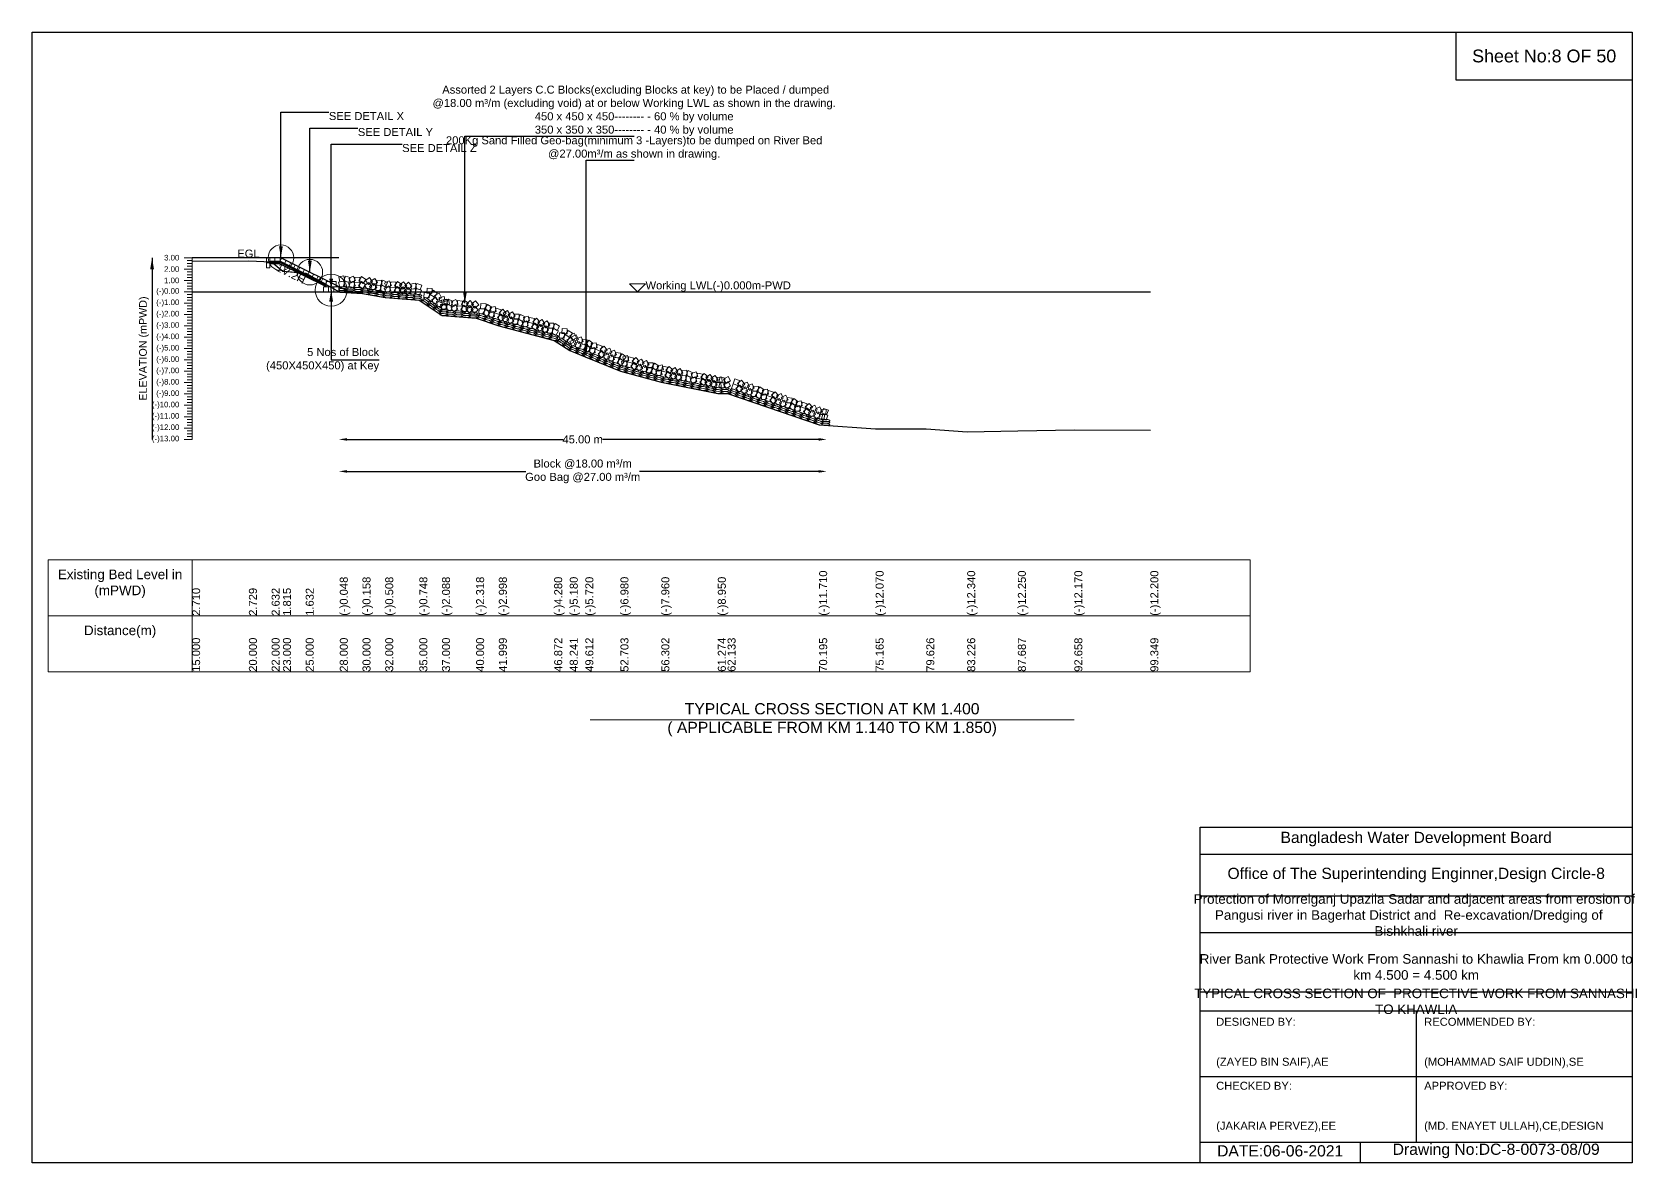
# Model space of a CAD drawing. Header units: inches. Extents: x 89000 to 845029, y -7071 to 0.
# Drawn here: x 205000 to 215029, y -7071 to 0 of the extents above; entities that cross this region are included whole.
import ezdxf

# ---------------------------------------------------------------- set-up
doc = ezdxf.new("R2010")
doc.units = ezdxf.units.IN
doc.header["$LTSCALE"] = 7
doc.header["$MEASUREMENT"] = 0
for name, color, linetype, lineweight in [('Cross section Data Border', 7, 'Continuous', 9), ('Cross Section Labels', 7, 'Continuous', 9), ('Existing_Bed_Level for Xsection', 7, 'Continuous', 25), ('Long Section Labels', 7, 'Continuous', 9)]:
    doc.layers.add(name, color=color, linetype=linetype, lineweight=lineweight)
doc.styles.get("Standard").update_dxf_attribs({"font": 'arial.ttf'})
doc.dimstyles.new('Appron Lebeling Style', dxfattribs={"dimtxt": 50, "dimasz": 50, "dimexe": 0.18, "dimexo": 0.0625, "dimgap": 0.09, "dimtad": 0, "dimtih": 1, "dimtoh": 1, "dimdec": 4, "dimzin": 0, "dimdsep": 46, "dimtxsty": 'Standard', "dimcen": 0.09, "dimse1": 1, "dimse2": 1, "dimadec": 0, "dimazin": 0, "dimtfac": 1, "dimtdec": 4, "dimtofl": 0, "dimtmove": 0, "dimatfit": 3, "dimfxl": 1, "dimtolj": 1, "dimtzin": 0, "dimarcsym": 0})
doc.dimstyles.get("Standard").update_dxf_attribs({"dimtxt": 0.18, "dimasz": 0.18, "dimexe": 0.18, "dimexo": 0.0625, "dimgap": 0.09, "dimtad": 0, "dimtih": 1, "dimtoh": 1, "dimdec": 4, "dimzin": 0, "dimdsep": 46, "dimtxsty": 'Standard', "dimcen": 0.09, "dimadec": 0, "dimazin": 0, "dimtfac": 1, "dimtdec": 4, "dimtofl": 0, "dimtmove": 0, "dimatfit": 3, "dimfxl": 1, "dimtolj": 1, "dimtzin": 0, "dimarcsym": 0})

# ---------------------------------------------------------------- blocks, each defined once
blk = doc.blocks.new('*D9')
at = {"layer": 'Cross Section Labels', "color": 0, "lineweight": -2, "transparency": 16777216}
for p, q in [((206967, -2547), (208318, -2547)), ((209916, -2547), (208565, -2547))]:
    blk.add_line(p, q, dxfattribs=at)
at = {"layer": 'Cross Section Labels', "color": 0, "transparency": 16777216}
for points in [[(206967, -2539), (206967, -2555), (206917, -2547)], [(209916, -2539), (209916, -2555), (209966, -2547)]]:
    blk.add_solid(points, dxfattribs=at)
at = {"layer": 'Defpoints', "color": 0, "transparency": 16777216}
for p in [(206917, -1624), (209966, -2459), (209966, -2547)]:
    blk.add_point(p, dxfattribs=at)
at = {"layer": 'Cross Section Labels', "color": 0, "transparency": 16777216, "insert": (208441, -2547), "char_height": 50, "attachment_point": 5}
blk.add_mtext('\\A1;45.00 m', dxfattribs=at)
blk = doc.blocks.new('*D10')
at = {"layer": 'Cross Section Labels', "color": 0, "lineweight": -2, "transparency": 16777216}
for p, q in [((206967, -2747), (208086, -2747)), ((209916, -2747), (208797, -2747))]:
    blk.add_line(p, q, dxfattribs=at)
at = {"layer": 'Cross Section Labels', "color": 0, "transparency": 16777216}
for points in [[(206967, -2739), (206967, -2755), (206917, -2747)], [(209916, -2739), (209916, -2755), (209966, -2747)]]:
    blk.add_solid(points, dxfattribs=at)
at = {"layer": 'Defpoints', "color": 0, "transparency": 16777216}
for p in [(206917, -1624), (209966, -2459), (209966, -2747)]:
    blk.add_point(p, dxfattribs=at)
at = {"layer": 'Cross Section Labels', "color": 0, "transparency": 16777216, "insert": (208441, -2747), "char_height": 50, "attachment_point": 5}
blk.add_mtext('\\A1;Block @18.00 m³/m ^JGoo Bag @27.00 m³/m ', dxfattribs=at)

msp = doc.modelspace()

# ---------------------------------------------------------------- linework, layer by layer
for points in [[(205000, 0), (215000, 0), (215000, -7071), (205000, -7071)], [(213900, 0), (215000, 0), (215000, -300), (213900, -300)]]:
    msp.add_lwpolyline(points, close=True)
for points in [[(212300, -7071), (212300, -4971), (215000, -4971)], [(212300, -5141), (215000, -5141)], [(212300, -5401), (215000, -5401)], [(212300, -5631), (215000, -5631)], [(212300, -6001), (215000, -6001)], [(212300, -6121), (215000, -6121)], [(213650, -6121), (213650, -6941)], [(212300, -6531), (215000, -6531)], [(212300, -6941), (215000, -6941)], [(213300, -6941), (213300, -7071)]]:
    msp.add_lwpolyline(points)
at = {"layer": 'Cross section Data Border'}
msp.add_lwpolyline([(205100, -3300), (212613.21761, -3300), (212613.21761, -4000), (205100, -4000)], close=True, dxfattribs=at)
for points in [[(206000, -3300), (206000, -4000)], [(205100, -3650), (212613.21761, -3650)]]:
    msp.add_lwpolyline(points, dxfattribs=at)
at = {"layer": 'Cross Section Labels'}
msp.add_lwpolyline([(208783.91229, -1623.86), (208833.91229, -1573.86), (208733.91229, -1573.86)], close=True, dxfattribs=at)
msp.add_lwpolyline([(208488, -4300), (210000, -4300), (211512, -4300)], dxfattribs=at)
for centre, radius in [((206554.81229, -1410.86), 80), ((206735.86229, -1501.385), 80), ((206868.98729, -1613.21), 100)]:
    msp.add_circle(centre, radius, dxfattribs=at)
at = {"layer": 'Existing_Bed_Level for Xsection'}
for points in [[(206916.91229, -1410.86), (206000, -1410.86)], [(206000, -1431.45), (206354.99651, -1430.101), (206496.98787, -1436.988), (206568.00165, -1494.995), (206709.99301, -1507.988), (206922.99815, -1627.268), (207064.98952, -1635.078), (207206.98089, -1659.928), (207419.98603, -1676.968), (207561.97739, -1772.108), (207774.98253, -1788.438), (207916.9739, -1836.718), (208262.94532, -1927.74), (208360.11608, -1991.64), (208457.46849, -2029.98), (208676.90956, -2119.44), (208932.47892, -2189.02), (209285.46324, -2259.31), (209346.46402, -2259.31), (209918.83551, -2455.27), (210271.75623, -2480.83), (210588.43029, -2480.83), (210844.07596, -2500), (211160.78812, -2493.61), (211513.74778, -2487.93), (211988.76437, -2490.06)], [(206980.81229, -1623.86), (206559.30969, -1413.1087), (206554.81229, -1410.86), (206549.78404, -1410.86), (206485.88404, -1410.86)], [(206485.88404, -1432.16), (206549.78404, -1432.16), (206837.03729, -1575.78662)], [(206485.88404, -1439.26), (206548.10796, -1439.26), (206837.03729, -1583.72467)], [(206485.88404, -1446.36), (206546.43188, -1446.36), (206837.03729, -1591.66271)], [(206000, -1623.86), (211988.76437, -1623.86)]]:
    msp.add_lwpolyline(points, dxfattribs=at)
at = {"layer": 'Long Section Labels'}
for points in [[(206000, -1410.86), (205950, -1410.86)], [(206000, -1481.86), (205950, -1481.86)], [(206000, -1428.61), (205970, -1428.61)], [(206000, -1446.36), (205970, -1446.36)], [(206000, -1464.11), (205970, -1464.11)], [(206000, -1499.61), (205970, -1499.61)], [(206000, -2546.86), (206000, -2475.86), (206000, -2404.86), (206000, -2333.86), (206000, -2262.86), (206000, -2191.86), (206000, -2120.86), (206000, -2049.86), (206000, -1978.86), (206000, -1907.86), (206000, -1836.86), (206000, -1765.86), (206000, -1694.86), (206000, -1623.86), (206000, -1552.86), (206000, -1481.86), (206000, -1410.86)], [(206000, -1552.86), (205950, -1552.86)], [(206000, -1517.36), (205970, -1517.36)], [(206000, -1535.11), (205970, -1535.11)], [(206000, -1570.61), (205970, -1570.61)], [(206000, -1588.36), (205970, -1588.36)], [(206000, -1623.86), (205950, -1623.86)], [(206000, -1694.86), (205950, -1694.86)], [(206000, -1606.11), (205970, -1606.11)], [(206000, -1641.61), (205970, -1641.61)], [(206000, -1659.36), (205970, -1659.36)], [(206000, -1677.11), (205970, -1677.11)], [(206000, -1765.86), (205950, -1765.86)], [(206000, -1712.61), (205970, -1712.61)], [(206000, -1730.36), (205970, -1730.36)], [(206000, -1748.11), (205970, -1748.11)], [(206000, -1783.61), (205970, -1783.61)], [(206000, -1801.36), (205970, -1801.36)], [(206000, -1836.86), (205950, -1836.86)], [(206000, -1819.11), (205970, -1819.11)], [(206000, -1854.61), (205970, -1854.61)], [(206000, -1872.36), (205970, -1872.36)], [(206000, -1890.11), (205970, -1890.11)], [(206000, -1907.86), (205950, -1907.86)], [(206000, -1978.86), (205950, -1978.86)], [(206000, -1925.61), (205970, -1925.61)], [(206000, -1943.36), (205970, -1943.36)], [(206000, -1961.11), (205970, -1961.11)], [(206000, -1996.61), (205970, -1996.61)], [(206000, -2049.86), (205950, -2049.86)], [(206000, -2014.36), (205970, -2014.36)], [(206000, -2032.11), (205970, -2032.11)], [(206000, -2067.61), (205970, -2067.61)], [(206000, -2085.36), (205970, -2085.36)], [(206000, -2103.11), (205970, -2103.11)], [(206000, -2120.86), (205950, -2120.86)], [(206000, -2191.86), (205950, -2191.86)], [(206000, -2138.61), (205970, -2138.61)], [(206000, -2156.36), (205970, -2156.36)], [(206000, -2174.11), (205970, -2174.11)], [(206000, -2262.86), (205950, -2262.86)], [(206000, -2209.61), (205970, -2209.61)], [(206000, -2227.36), (205970, -2227.36)], [(206000, -2245.11), (205970, -2245.11)], [(206000, -2280.61), (205970, -2280.61)], [(206000, -2298.36), (205970, -2298.36)], [(206000, -2333.86), (205950, -2333.86)], [(206000, -2404.86), (205950, -2404.86)], [(206000, -2316.11), (205970, -2316.11)], [(206000, -2351.61), (205970, -2351.61)], [(206000, -2369.36), (205970, -2369.36)], [(206000, -2387.11), (205970, -2387.11)], [(206000, -2475.86), (205950, -2475.86)], [(206000, -2422.61), (205970, -2422.61)], [(206000, -2440.36), (205970, -2440.36)], [(206000, -2458.11), (205970, -2458.11)], [(206000, -2493.61), (205970, -2493.61)], [(206000, -2546.86), (205950, -2546.86)], [(206000, -2511.36), (205970, -2511.36)], [(206000, -2529.11), (205970, -2529.11)]]:
    msp.add_lwpolyline(points, dxfattribs=at)
for points in [[(206485.88404, -1410.86), (206464.58404, -1410.86), (206464.58404, -1442.81), (206485.88404, -1442.81)], [(206485.88404, -1442.81), (206464.58404, -1442.81), (206464.58404, -1474.76), (206485.88404, -1474.76)], [(206517.83404, -1410.86), (206485.88404, -1410.86), (206485.88404, -1432.16), (206517.83404, -1432.16)], [(206549.78404, -1410.86), (206517.83404, -1410.86), (206517.83404, -1432.16), (206549.78404, -1432.16)], [(206587.88664, -1427.39718), (206559.30969, -1413.1087), (206549.78404, -1432.16), (206578.36099, -1446.44847)], [(206616.46359, -1441.68565), (206587.88664, -1427.39718), (206578.36099, -1446.44847), (206606.93794, -1460.73695)], [(206645.04054, -1455.97412), (206616.46359, -1441.68565), (206606.93794, -1460.73695), (206635.51489, -1475.02542)], [(206673.61749, -1470.2626), (206645.04054, -1455.97412), (206635.51489, -1475.02542), (206664.09184, -1489.3139)], [(206702.19444, -1484.55107), (206673.61749, -1470.2626), (206664.09184, -1489.3139), (206692.66879, -1503.60237)], [(206730.77139, -1498.83955), (206702.19444, -1484.55107), (206692.66879, -1503.60237), (206721.24574, -1517.89085)], [(206759.34834, -1513.12802), (206730.77139, -1498.83955), (206721.24574, -1517.89085), (206749.82269, -1532.17932)], [(206787.92528, -1527.4165), (206759.34834, -1513.12802), (206749.82269, -1532.17932), (206778.39963, -1546.4678)], [(206816.50223, -1541.70497), (206787.92528, -1527.4165), (206778.39963, -1546.4678), (206806.97658, -1560.75627)], [(206845.07918, -1555.99344), (206816.50223, -1541.70497), (206806.97658, -1560.75627), (206835.55353, -1575.04474)], [(206853.01229, -1591.91), (206821.06229, -1591.91), (206821.06229, -1623.86), (206853.01229, -1623.86)], [(206868.98729, -1559.96), (206837.03729, -1559.96), (206837.03729, -1591.91), (206868.98729, -1591.91)], [(206884.96229, -1591.91), (206853.01229, -1591.91), (206853.01229, -1623.86), (206884.96229, -1623.86)], [(206900.93729, -1559.96), (206868.98729, -1559.96), (206868.98729, -1591.91), (206900.93729, -1591.91)], [(206916.91229, -1591.91), (206884.96229, -1591.91), (206884.96229, -1623.86), (206916.91229, -1623.86)], [(206947.2002, -1556.73817), (206915.93261, -1563.30632), (206922.50076, -1594.5739), (206953.76834, -1588.00576)], [(206948.9549, -1524.83639), (206917.68732, -1531.40454), (206924.25546, -1562.67212), (206955.52305, -1556.10398)], [(206986.91046, -1567.21034), (206956.55185, -1557.25254), (206946.59406, -1587.61115), (206976.95266, -1597.56894)], [(206988.66516, -1535.30856), (206958.30656, -1525.35076), (206948.34876, -1555.70937), (206978.70737, -1565.66716)], [(207005.70381, -1557.70148), (206977.19007, -1572.11568), (206991.60427, -1600.62942), (207020.11801, -1586.21522)], [(207007.45851, -1525.7997), (206978.94477, -1540.2139), (206993.35897, -1568.72764), (207021.87271, -1554.31344)], [(207047.38406, -1565.84661), (207015.48228, -1564.09191), (207013.72757, -1595.99369), (207045.62935, -1597.74839)], [(207049.13876, -1533.94483), (207017.23698, -1532.19013), (207015.48228, -1564.09191), (207047.38406, -1565.84661)], [(207084.56527, -1578.02167), (207057.80441, -1560.56718), (207040.34992, -1587.32804), (207067.11078, -1604.78253)], [(207086.31997, -1546.11989), (207059.55911, -1528.66541), (207042.10463, -1555.42626), (207068.86548, -1572.88075)], [(207104.03574, -1565.99792), (207077.87994, -1584.34668), (207096.2287, -1610.50247), (207122.3845, -1592.15371)], [(207109.54361, -1534.52625), (207083.38782, -1552.87501), (207101.73658, -1579.0308), (207127.89237, -1560.68204)], [(207153.85926, -1597.64387), (207135.48968, -1571.50269), (207109.34851, -1589.87227), (207127.71809, -1616.01345)], [(207159.36714, -1566.1722), (207140.99756, -1540.03103), (207114.85638, -1558.40061), (207133.22597, -1584.54178)], [(207177.57186, -1581.93799), (207145.74759, -1584.76964), (207148.57924, -1616.59391), (207180.40351, -1613.76226)], [(207183.07974, -1550.46632), (207151.25547, -1553.29797), (207154.08712, -1585.12224), (207185.91139, -1582.29059)], [(207215.76848, -1597.02404), (207186.79743, -1583.55256), (207173.32595, -1612.52361), (207202.297, -1625.99509)], [(207221.27636, -1565.55237), (207192.30531, -1552.08089), (207178.83383, -1581.05194), (207207.80488, -1594.52342)], [(207228.88581, -1587.44018), (207200.0223, -1601.14057), (207213.72269, -1630.00407), (207242.5862, -1616.30368)], [(207231.43361, -1555.59192), (207202.5701, -1569.29231), (207216.27049, -1598.15582), (207245.134, -1584.45543)], [(207270.35053, -1596.6197), (207238.50228, -1594.0719), (207235.95448, -1625.92015), (207267.80273, -1628.46795)], [(207272.89833, -1564.77144), (207241.05008, -1562.22364), (207238.50228, -1594.0719), (207270.35053, -1596.6197)], [(207307.21735, -1609.71596), (207280.899, -1591.60113), (207262.78417, -1617.91948), (207289.10252, -1636.03431)], [(207309.76514, -1577.86771), (207283.4468, -1559.75288), (207265.33197, -1586.07123), (207291.65031, -1604.18606)], [(207318.65954, -1593.84612), (207294.32961, -1614.55499), (207315.03848, -1638.88492), (207339.36841, -1618.17605)], [(207321.20734, -1561.99787), (207296.87741, -1582.70673), (207317.58628, -1607.03666), (207341.9162, -1586.3278)], [(207371.21809, -1620.70592), (207350.48986, -1596.39249), (207326.17643, -1617.12072), (207346.90466, -1641.43415)], [(207373.76589, -1588.85766), (207353.03766, -1564.54423), (207328.72423, -1585.27247), (207349.45246, -1609.5859)], [(207393.36204, -1602.85634), (207361.94073, -1608.64459), (207367.72899, -1640.0659), (207399.1503, -1634.27765)], [(207395.90984, -1571.00808), (207364.48853, -1576.79634), (207370.27679, -1608.21765), (207401.6981, -1602.42939)], [(207432.79949, -1614.31315), (207402.69801, -1603.6032), (207391.98805, -1633.70468), (207422.08953, -1644.41464)], [(207435.34729, -1582.4649), (207405.2458, -1571.75494), (207394.53585, -1601.85643), (207424.63733, -1612.56638)], [(207500.57953, -1603.42972), (207468.70193, -1601.28), (207466.55221, -1633.15759), (207498.42981, -1635.30732)], [(207482.79491, -1629.97232), (207450.91731, -1627.8226), (207448.76759, -1659.70019), (207480.64518, -1661.84992)], [(207514.48746, -1658.24189), (207487.94486, -1640.45727), (207470.16023, -1666.99987), (207496.70283, -1684.78449)], [(207532.27208, -1631.69929), (207505.72948, -1613.91467), (207487.94486, -1640.45727), (207514.48746, -1658.24189)], [(207540.25455, -1687.68219), (207526.14313, -1659.0174), (207497.47834, -1673.12882), (207511.58976, -1701.79361)], [(207558.03918, -1661.13959), (207543.92776, -1632.4748), (207515.26296, -1646.58622), (207529.37439, -1675.25101)], [(207557.99215, -1679.42668), (207526.6456, -1685.60703), (207532.82595, -1716.95357), (207564.17249, -1710.77323)], [(207575.77677, -1652.88408), (207544.43023, -1659.06443), (207550.61057, -1690.41097), (207581.95712, -1684.23063)], [(207590.72511, -1728.54291), (207584.5198, -1697.20129), (207553.17819, -1703.4066), (207559.38349, -1734.74821)], [(207587.68515, -1702.11576), (207556.28319, -1708.00808), (207562.1755, -1739.41004), (207593.57746, -1733.51772)], [(207590.12742, -1670.25924), (207558.72546, -1676.15156), (207564.61778, -1707.55352), (207596.01974, -1701.6612)], [(207608.50973, -1702.00031), (207602.30443, -1670.65869), (207570.96281, -1676.864), (207577.16812, -1708.20561)], [(207627.16033, -1713.44186), (207597.02353, -1702.83169), (207586.41336, -1732.96849), (207616.55016, -1743.57866)], [(207629.60261, -1681.58534), (207599.46581, -1670.97517), (207588.85563, -1701.11197), (207618.99243, -1711.72214)], [(207646.15437, -1704.3405), (207617.33642, -1718.13644), (207631.13235, -1746.95439), (207659.95031, -1733.15846)], [(207648.59665, -1672.48398), (207619.77869, -1686.27992), (207633.57463, -1715.09788), (207662.39258, -1701.30194)], [(207690.09155, -1681.52608), (207658.23503, -1679.08381), (207655.79276, -1710.94033), (207687.64928, -1713.3826)], [(207727.00155, -1694.50014), (207700.62334, -1676.4726), (207682.5958, -1702.85082), (207708.97401, -1720.87836)], [(207738.39111, -1678.59248), (207714.12992, -1699.38183), (207734.91928, -1723.64302), (207759.18046, -1702.85367)], [(207791.03836, -1705.27801), (207770.22969, -1681.03338), (207745.98507, -1701.84205), (207766.79373, -1726.08667)], [(207837.05552, -1700.01072), (207805.17457, -1697.91129), (207803.07514, -1729.79224), (207834.95609, -1731.89167)], [(207872.47561, -1720.79504), (207845.92273, -1703.02575), (207828.15345, -1729.57863), (207854.70632, -1747.34791)], [(207687.64928, -1713.3826), (207655.79276, -1710.94033), (207653.35048, -1742.79685), (207685.207, -1745.23912)], [(207724.55928, -1726.35666), (207698.18106, -1708.32912), (207680.15352, -1734.70734), (207706.53174, -1752.73488)], [(207735.94884, -1710.449), (207711.68765, -1731.23835), (207732.477, -1755.49954), (207756.73819, -1734.71019)], [(207788.59608, -1737.13452), (207767.78742, -1712.8899), (207743.54279, -1733.69857), (207764.35146, -1757.94319)], [(207826.77016, -1730.25992), (207794.88921, -1728.16049), (207792.78979, -1760.04144), (207824.67074, -1762.14087)], [(207862.19025, -1751.04424), (207835.63738, -1733.27495), (207817.8681, -1759.82783), (207844.42097, -1777.59711)], [(207882.85063, -1746.95067), (207851.50766, -1753.14913), (207857.70612, -1784.4921), (207889.04909, -1778.29364)], [(207893.13598, -1716.70147), (207861.79301, -1722.89993), (207867.99147, -1754.2429), (207899.33444, -1748.04444)], [(207920.79485, -1766.02481), (207890.54565, -1755.73946), (207880.2603, -1785.98866), (207910.50949, -1796.27401)], [(207931.0802, -1735.77562), (207900.831, -1725.49026), (207890.54565, -1755.73946), (207920.79485, -1766.02481)], [(207953.3206, -1787.76763), (207932.25231, -1763.74827), (207908.23295, -1784.81655), (207929.30123, -1808.83591)], [(207963.60595, -1757.51843), (207942.53766, -1733.49907), (207918.5183, -1754.56735), (207939.58658, -1778.58672)], [(207963.84602, -1771.72795), (207936.24288, -1787.81737), (207952.33229, -1815.42051), (207979.93543, -1799.33109)], [(207971.97515, -1740.82941), (207944.37201, -1756.91883), (207960.46142, -1784.52197), (207988.06456, -1768.43255)], [(208010.83855, -1807.44282), (207994.72716, -1779.85251), (207967.13684, -1795.9639), (207983.24823, -1823.55421)], [(208018.96768, -1776.54428), (208002.85629, -1748.95397), (207975.26597, -1765.06536), (207991.37736, -1792.65568)], [(208035.78535, -1793.78197), (208003.83571, -1793.93337), (208003.98711, -1825.88301), (208035.93676, -1825.73161)], [(208043.91448, -1762.88343), (208011.96484, -1763.03483), (208012.11625, -1794.98447), (208044.06589, -1794.83307)], [(208072.58146, -1812.01977), (208044.84292, -1796.16493), (208028.98809, -1823.90348), (208056.72663, -1839.75831)], [(208080.71059, -1781.12123), (208052.97205, -1765.26639), (208037.11722, -1793.00494), (208064.85576, -1808.85977)], [(208101.03131, -1775.58257), (208070.2028, -1783.97334), (208078.59357, -1814.80186), (208109.42209, -1806.41108)], [(208140.22482, -1791.93664), (208109.32628, -1783.80751), (208101.19715, -1814.70605), (208132.09569, -1822.83518)], [(208174.20129, -1811.33442), (208151.49347, -1788.85871), (208129.01776, -1811.56653), (208151.72558, -1834.04224)], [(208188.26492, -1797.73333), (208160.66179, -1813.82274), (208176.7512, -1841.42588), (208204.35434, -1825.33647)], [(208092.90218, -1806.48111), (208062.07367, -1814.87188), (208070.46444, -1845.7004), (208101.29296, -1837.30962)], [(208132.09569, -1822.83518), (208101.19715, -1814.70605), (208093.06802, -1845.60459), (208123.96656, -1853.73372)], [(208166.07216, -1842.23296), (208143.36434, -1819.75725), (208120.88863, -1842.46507), (208143.59644, -1864.94078)], [(208180.13579, -1828.63187), (208152.53265, -1844.72128), (208168.62207, -1872.32442), (208196.22521, -1856.23501)], [(208227.12832, -1864.34674), (208211.01693, -1836.75642), (208183.42662, -1852.86781), (208199.53801, -1880.45813)], [(208235.25745, -1833.4482), (208219.14606, -1805.85788), (208191.55575, -1821.96927), (208207.66714, -1849.55959)], [(208252.07513, -1850.68588), (208220.12549, -1850.83729), (208220.27689, -1882.78693), (208252.22653, -1882.63552)], [(208260.20426, -1819.78734), (208228.25462, -1819.93875), (208228.40602, -1851.88839), (208260.35566, -1851.73699)], [(208288.87124, -1868.92368), (208261.13269, -1853.06885), (208245.27786, -1880.80739), (208273.0164, -1896.66222)], [(208297.00037, -1838.02514), (208269.26182, -1822.17031), (208253.40699, -1849.90885), (208281.14553, -1865.76368)], [(208327.29428, -1881.48499), (208295.39932, -1879.6105), (208293.52483, -1911.50547), (208325.41979, -1913.37995)], [(208344.84913, -1854.78986), (208312.95417, -1852.91538), (208311.07968, -1884.81034), (208342.97465, -1886.68483)], [(208359.22967, -1909.47995), (208332.53454, -1891.92509), (208314.97969, -1918.62022), (208341.67481, -1936.17507)], [(208376.78452, -1882.78482), (208350.0894, -1865.22997), (208332.53454, -1891.92509), (208359.22967, -1909.47995)], [(208402.80478, -1912.00161), (208388.44645, -1883.45969), (208359.90454, -1897.81801), (208374.26286, -1926.35993)], [(208401.13258, -1893.08789), (208371.82836, -1905.81838), (208384.55884, -1935.1226), (208413.86306, -1922.39211)], [(208443.59734, -1934.08294), (208430.84353, -1904.78887), (208401.54945, -1917.54268), (208414.30327, -1946.83675)], [(208385.24992, -1938.69673), (208370.8916, -1910.15481), (208342.34968, -1924.51314), (208356.708, -1953.05505)], [(208389.42501, -1922.81558), (208360.12079, -1935.54607), (208372.85128, -1964.85029), (208402.1555, -1952.1198)], [(208431.88978, -1963.81063), (208419.13596, -1934.51655), (208389.84189, -1947.27037), (208402.59571, -1976.56444)], [(208458.27041, -1953.17935), (208426.52481, -1949.57117), (208422.91663, -1981.31678), (208454.66224, -1984.92495)], [(208469.97798, -1923.45166), (208438.23237, -1919.84348), (208434.62419, -1951.58909), (208466.3698, -1955.19727)], [(208492.66555, -1975.61917), (208466.98476, -1956.61129), (208447.97688, -1982.29208), (208473.65766, -2001.29996)], [(208504.37311, -1945.89148), (208478.69232, -1926.8836), (208459.68444, -1952.56439), (208485.36523, -1971.57227)], [(208514.17831, -1973.18193), (208482.52288, -1977.5105), (208486.85145, -2009.16592), (208518.50687, -2004.83736)], [(208526.23966, -1943.59602), (208494.58423, -1947.92458), (208498.9128, -1979.58001), (208530.56823, -1975.25144)], [(208550.92442, -1994.473), (208521.33851, -1982.41165), (208509.27716, -2011.99756), (208538.86307, -2024.05891)], [(208562.98578, -1964.88708), (208533.39986, -1952.82573), (208521.33851, -1982.41165), (208550.92442, -1994.473)], [(208582.10333, -2018.10667), (208562.49674, -1992.88001), (208537.27008, -2012.48659), (208556.87667, -2037.71325)], [(208594.16468, -1988.52075), (208574.55809, -1963.29409), (208549.33143, -1982.90068), (208568.93802, -2008.12734)], [(208609.87096, -1976.85507), (208580.41697, -1989.23508), (208592.79698, -2018.68907), (208622.25097, -2006.30906)], [(208651.84368, -2018.35375), (208639.44022, -1988.90962), (208609.99609, -2001.31309), (208622.39955, -2030.75721)], [(208678.34926, -2008.03792), (208646.64895, -2004.05131), (208642.66234, -2035.75162), (208674.36265, -2039.73823)], [(208597.80961, -2006.44098), (208568.35562, -2018.82099), (208580.73563, -2048.27498), (208610.18962, -2035.89497)], [(208639.78233, -2047.93967), (208627.37887, -2018.49554), (208597.93474, -2030.899), (208610.3382, -2060.34313)], [(208666.28791, -2037.62384), (208634.5876, -2033.63722), (208630.60099, -2065.33753), (208662.30129, -2069.32414)], [(208700.41291, -2060.47237), (208674.96069, -2041.15949), (208655.64782, -2066.61171), (208681.10003, -2085.92458)], [(208712.47426, -2030.88645), (208687.02204, -2011.57358), (208667.70917, -2037.02579), (208693.16138, -2056.33867)], [(208713.47289, -2052.69714), (208682.57375, -2060.824), (208690.70061, -2091.72313), (208721.59975, -2083.59627)], [(208721.86593, -2021.86924), (208690.9668, -2029.9961), (208699.09365, -2060.89524), (208729.99279, -2052.76838)], [(208752.52512, -2069.38575), (208721.69722, -2060.99271), (208713.30418, -2091.82061), (208744.13207, -2100.21365)], [(208760.91816, -2038.55786), (208730.09027, -2030.16481), (208721.69722, -2060.99271), (208752.52512, -2069.38575)], [(208786.33448, -2089.07336), (208763.81968, -2066.4043), (208741.15062, -2088.91909), (208763.66541, -2111.58815)], [(208794.72752, -2058.24546), (208772.21272, -2035.5764), (208749.54366, -2058.0912), (208772.05846, -2080.76026)], [(208800.5139, -2075.59302), (208772.77419, -2091.44581), (208788.62699, -2119.18552), (208816.36669, -2103.33273)], [(208808.90695, -2044.76512), (208781.16724, -2060.61791), (208797.02003, -2088.35762), (208824.75974, -2072.50483)], [(208847.19932, -2111.70841), (208831.32444, -2083.98134), (208803.59736, -2099.85622), (208819.47224, -2127.58329)], [(208855.59236, -2080.88052), (208839.71749, -2053.15344), (208811.99041, -2069.02832), (208827.86529, -2096.75539)], [(208872.26202, -2098.26138), (208840.31226, -2098.13957), (208840.19045, -2130.08934), (208872.14022, -2130.21114)], [(208880.65507, -2067.43348), (208848.7053, -2067.31168), (208848.5835, -2099.26144), (208880.53327, -2099.38325)], [(208908.90084, -2116.81315), (208881.29888, -2100.72171), (208865.20744, -2128.32366), (208892.80939, -2144.4151)], [(208917.29388, -2085.98525), (208889.69193, -2069.89381), (208873.60048, -2097.49576), (208901.20244, -2113.58721)], [(208937.66122, -2080.62055), (208906.76208, -2088.74741), (208914.88894, -2119.64655), (208945.78808, -2111.51969)], [(208970.26127, -2094.46809), (208938.92649, -2088.22837), (208932.68677, -2119.56315), (208964.02155, -2125.80287)], [(209005.35191, -2111.76898), (208981.32244, -2090.71222), (208960.26568, -2114.74169), (208984.29515, -2135.79845)], [(209018.56454, -2097.33977), (208991.9883, -2115.07408), (209009.72261, -2141.65033), (209036.29886, -2123.91602)], [(209067.63715, -2130.13809), (209049.88168, -2103.57597), (209023.31957, -2121.33144), (209041.07504, -2147.89356)], [(208929.26817, -2111.44845), (208898.36904, -2119.57531), (208906.4959, -2150.47445), (208937.39503, -2142.34759)], [(208964.02155, -2125.80287), (208932.68677, -2119.56315), (208926.44705, -2150.89793), (208957.78183, -2157.13765)], [(208999.1122, -2143.10376), (208975.08273, -2122.047), (208954.02597, -2146.07647), (208978.05544, -2167.13323)], [(209012.32483, -2128.67455), (208985.74859, -2146.40886), (209003.4829, -2172.98511), (209030.05914, -2155.2508)], [(209061.39743, -2161.47287), (209043.64197, -2134.91075), (209017.07985, -2152.66622), (209034.83532, -2179.22834)], [(209085.46956, -2146.32379), (209053.58795, -2148.41312), (209055.67728, -2180.29473), (209087.55889, -2178.2054)], [(209091.70928, -2114.98901), (209059.82767, -2117.07834), (209061.917, -2148.95995), (209093.79861, -2146.87062)], [(209123.30429, -2162.29578), (209094.65501, -2148.15289), (209080.51212, -2176.80217), (209109.1614, -2190.94506)], [(209129.544, -2130.961), (209100.89472, -2116.81811), (209086.75183, -2145.46739), (209115.40111, -2159.61028)], [(209143.25158, -2155.53458), (209112.98887, -2165.78009), (209123.23439, -2196.04281), (209153.4971, -2185.79729)], [(209149.4913, -2124.19979), (209119.22858, -2134.44531), (209129.4741, -2164.70803), (209159.73682, -2154.46251)], [(209183.36501, -2169.48087), (209152.03023, -2163.24116), (209145.79052, -2194.57594), (209177.1253, -2200.81565)], [(209189.60473, -2138.14609), (209158.26995, -2131.90638), (209152.03023, -2163.24116), (209183.36501, -2169.48087)], [(209218.45566, -2186.78177), (209194.42619, -2165.72501), (209173.36943, -2189.75448), (209197.3989, -2210.81124)], [(209224.69537, -2155.44699), (209200.6659, -2134.39023), (209179.60915, -2158.4197), (209203.63862, -2179.47646)], [(209231.66829, -2172.35256), (209205.09205, -2190.08687), (209222.82636, -2216.66311), (209249.4026, -2198.9288)], [(209237.90801, -2141.01778), (209211.33176, -2158.75209), (209229.06607, -2185.32833), (209255.64232, -2167.59402)], [(209280.7409, -2205.15088), (209262.98543, -2178.58876), (209236.42331, -2196.34423), (209254.17878, -2222.90634)], [(209286.98061, -2173.8161), (209269.22514, -2147.25398), (209242.66303, -2165.00945), (209260.4185, -2191.57156)], [(209304.81302, -2190.0018), (209272.93141, -2192.09113), (209275.02074, -2223.97274), (209306.90236, -2221.88341)], [(209311.05274, -2158.66702), (209279.17113, -2160.75635), (209281.26046, -2192.63796), (209313.14207, -2190.54863)], [(209331.13026, -2163.88289), (209300.27059, -2155.60743), (209291.99513, -2186.46711), (209322.8548, -2194.74257)], [(209331.13026, -2195.83289), (209300.27059, -2187.55743), (209291.99513, -2218.41711), (209322.8548, -2226.69257)], [(209349.37301, -2153.35625), (209321.69394, -2169.31468), (209337.65237, -2196.99375), (209365.33144, -2181.03532)], [(209349.37301, -2185.30625), (209321.69394, -2201.26468), (209337.65237, -2228.94375), (209365.33144, -2212.98532)], [(209411.09065, -2209.39191), (209380.86312, -2199.04306), (209370.51427, -2229.2706), (209400.7418, -2239.61945)], [(209421.4395, -2179.16438), (209391.21197, -2168.81553), (209380.86312, -2199.04306), (209411.09065, -2209.39191)], [(209453.91952, -2200.97545), (209432.90172, -2176.9119), (209408.83817, -2197.9297), (209429.85597, -2221.99325)], [(209468.93263, -2188.43025), (209440.2352, -2202.47517), (209454.28013, -2231.1726), (209482.97756, -2217.12768)], [(209513.21092, -2227.45951), (209499.14314, -2198.77327), (209470.45691, -2212.84104), (209484.52468, -2241.52728)], [(209443.57067, -2231.20298), (209422.55287, -2207.13943), (209398.48932, -2228.15723), (209419.50712, -2252.22078)], [(209458.58378, -2218.65778), (209429.88635, -2232.70271), (209443.93127, -2261.40014), (209472.62871, -2247.35521)], [(209502.86207, -2257.68704), (209488.79429, -2229.0008), (209460.10805, -2243.06858), (209474.17583, -2271.75481)], [(209528.73401, -2245.87161), (209496.85754, -2243.70524), (209494.69118, -2275.58171), (209526.56765, -2277.74808)], [(209539.08286, -2215.64408), (209507.20639, -2213.47771), (209505.04003, -2245.35418), (209536.9165, -2247.52055)], [(209564.11038, -2266.73026), (209537.59488, -2248.90526), (209519.76988, -2275.42076), (209546.28538, -2293.24576)], [(209574.45923, -2236.50273), (209547.94373, -2218.67773), (209530.11873, -2245.19323), (209556.63423, -2263.01823)], [(209584.77931, -2262.68009), (209553.42339, -2268.81272), (209559.55602, -2300.16863), (209590.91193, -2294.03601)], [(209595.12816, -2232.45256), (209563.77224, -2238.58518), (209569.90487, -2269.9411), (209601.26078, -2263.80848)], [(209622.68339, -2281.83387), (209592.45585, -2271.48502), (209582.107, -2301.71256), (209612.33454, -2312.06141)], [(209633.03224, -2251.60634), (209602.8047, -2241.25749), (209592.45585, -2271.48502), (209622.68339, -2281.83387)], [(209655.1634, -2303.64494), (209634.14561, -2279.58139), (209610.08205, -2300.59919), (209631.09985, -2324.66274)], [(209665.51226, -2273.41741), (209644.49446, -2249.35386), (209620.4309, -2270.37165), (209641.4487, -2294.43521)], [(209670.17651, -2291.09974), (209641.47908, -2305.14466), (209655.52401, -2333.8421), (209684.22144, -2319.79717)], [(209680.52537, -2260.87221), (209651.82793, -2274.91713), (209665.87286, -2303.61456), (209694.57029, -2289.56964)], [(209714.4548, -2330.129), (209700.38703, -2301.44276), (209671.70079, -2315.51054), (209685.76856, -2344.19677)], [(209724.80365, -2299.90147), (209710.73588, -2271.21523), (209682.04964, -2285.283), (209696.11741, -2313.96924)], [(209750.6756, -2288.08603), (209718.79913, -2285.91967), (209716.63276, -2317.79614), (209748.50923, -2319.9625)], [(209786.05196, -2308.94469), (209759.53646, -2291.11969), (209741.71146, -2317.63519), (209768.22696, -2335.46019)], [(209806.72089, -2304.89452), (209775.36498, -2311.02714), (209781.4976, -2342.38306), (209812.85352, -2336.25043)], [(209740.32675, -2318.31357), (209708.45028, -2316.1472), (209706.28391, -2348.02367), (209738.16038, -2350.19004)], [(209775.70311, -2339.17222), (209749.18761, -2321.34722), (209731.36261, -2347.86272), (209757.87811, -2365.68772)], [(209796.37204, -2335.12205), (209765.01612, -2341.25468), (209771.14875, -2372.61059), (209802.50466, -2366.47797)], [(209834.27612, -2354.27583), (209804.04859, -2343.92698), (209793.69974, -2374.15451), (209823.92727, -2384.50337)], [(209844.62497, -2324.0483), (209814.39744, -2313.69945), (209804.04859, -2343.92698), (209834.27612, -2354.27583)], [(209866.75614, -2376.0869), (209845.73834, -2352.02335), (209821.67479, -2373.04115), (209842.69258, -2397.1047)], [(209877.10499, -2345.85937), (209856.08719, -2321.79582), (209832.02364, -2342.81361), (209853.04144, -2366.87717)], [(209881.76925, -2363.5417), (209853.07182, -2377.58662), (209867.11674, -2406.28405), (209895.81417, -2392.23913)], [(209892.1181, -2333.31416), (209863.42067, -2347.35909), (209877.46559, -2376.05652), (209906.16302, -2362.0116)], [(209926.04753, -2402.57096), (209911.97976, -2373.88472), (209883.29352, -2387.9525), (209897.3613, -2416.63873)], [(209936.39639, -2372.34343), (209922.32861, -2343.65719), (209893.64237, -2357.72496), (209907.71015, -2386.4112)], [(209951.91948, -2390.75553), (209920.04301, -2388.58916), (209917.87664, -2420.46563), (209949.75311, -2422.632)], [(209962.26833, -2360.52799), (209930.39186, -2358.36163), (209928.22549, -2390.2381), (209960.10196, -2392.40446)], [(209973.91761, -2395.61591), (209943.73634, -2385.13292), (209933.25335, -2415.3142), (209963.43462, -2425.79719)], [(209976.22552, -2363.74938), (209946.04424, -2353.26639), (209935.56125, -2383.44766), (209965.74253, -2393.93065)]]:
    msp.add_lwpolyline(points, close=True, dxfattribs=at)
for centre, major_axis in [((206940.62104, -1610.10495), (23.59314, -1.2977)), ((206941.28393, -1598.05317), (23.59314, -1.2977)), ((206988.47021, -1600.64857), (23.59314, -1.2977)), ((207035.65648, -1603.24397), (23.59314, -1.2977)), ((207086.16906, -1608.15102), (23.27505, -4.07338)), ((206939.95815, -1622.15673), (23.59314, -1.2977)), ((206987.14443, -1624.75214), (23.59314, -1.2977)), ((206987.80732, -1612.70035), (23.59314, -1.2977)), ((207034.3307, -1627.34754), (23.59314, -1.2977)), ((207034.99359, -1615.29576), (23.59314, -1.2977)), ((207082.00755, -1631.92961), (23.27505, -4.07338)), ((207084.08831, -1620.04032), (23.27505, -4.07338)), ((207128.55764, -1640.07637), (23.27505, -4.07338)), ((207130.6384, -1628.18708), (23.27505, -4.07338)), ((207132.71915, -1616.29778), (23.27505, -4.07338)), ((207175.10774, -1648.22313), (23.27505, -4.07338)), ((207177.18849, -1636.33384), (23.27505, -4.07338)), ((207179.26924, -1624.44454), (23.27505, -4.07338)), ((207221.26187, -1655.01617), (23.55355, -1.88424)), ((207222.22438, -1642.98461), (23.55355, -1.88424)), ((207223.18688, -1630.95305), (23.55355, -1.88424)), ((207268.36898, -1658.78465), (23.55355, -1.88424)), ((207269.33148, -1646.75309), (23.55355, -1.88424)), ((207270.29398, -1634.72152), (23.55355, -1.88424)), ((207315.47608, -1662.55313), (23.55355, -1.88424)), ((207316.43859, -1650.52156), (23.55355, -1.88424)), ((207317.40109, -1638.49), (23.55355, -1.88424)), ((207362.58319, -1666.3216), (23.55355, -1.88424)), ((207363.54569, -1654.29004), (23.55355, -1.88424)), ((207364.50819, -1642.25848), (23.55355, -1.88424)), ((207409.69029, -1670.09008), (23.55355, -1.88424)), ((207410.6528, -1658.05852), (23.55355, -1.88424)), ((207411.6153, -1646.02696), (23.55355, -1.88424)), ((207453.62317, -1692.24178), (19.62973, -13.15272)), ((207460.34181, -1682.21457), (19.62973, -13.15272)), ((207467.06044, -1672.18737), (19.62973, -13.15272)), ((207492.88263, -1718.54721), (19.62973, -13.15272)), ((207499.60126, -1708.52001), (19.62973, -13.15272)), ((207506.3199, -1698.4928), (19.62973, -13.15272)), ((207532.14208, -1744.85265), (19.62973, -13.15272)), ((207538.86072, -1734.82544), (19.62973, -13.15272)), ((207545.57936, -1724.79824), (19.62973, -13.15272)), ((207569.71774, -1766.6487), (23.55967, -1.8062)), ((207570.64038, -1754.61402), (23.55967, -1.8062)), ((207571.56301, -1742.57933), (23.55967, -1.8062)), ((207616.83707, -1770.2611), (23.55967, -1.8062)), ((207617.75971, -1758.22641), (23.55967, -1.8062)), ((207618.68234, -1746.19173), (23.55967, -1.8062)), ((207663.9564, -1773.87349), (23.55967, -1.8062)), ((207664.87904, -1761.83881), (23.55967, -1.8062)), ((207665.80168, -1749.80412), (23.55967, -1.8062)), ((207711.07573, -1777.48589), (23.55967, -1.8062)), ((207711.99837, -1765.4512), (23.55967, -1.8062)), ((207712.92101, -1753.41652), (23.55967, -1.8062)), ((207758.19506, -1781.09828), (23.55967, -1.8062)), ((207759.1177, -1769.0636), (23.55967, -1.8062)), ((207760.04034, -1757.02891), (23.55967, -1.8062)), ((207805.28875, -1792.36841), (22.37096, -7.60659)), ((207809.17432, -1780.94094), (22.37096, -7.60659)), ((207813.0599, -1769.51346), (22.37096, -7.60659)), ((207850.03067, -1807.58159), (22.37096, -7.60659)), ((207853.91625, -1796.15412), (22.37096, -7.60659)), ((207857.80183, -1784.72664), (22.37096, -7.60659)), ((207898.65818, -1811.3673), (22.37096, -7.60659)), ((207902.54375, -1799.93982), (22.37096, -7.60659)), ((207945.69141, -1813.07148), (22.85119, -6.01194)), ((207894.7726, -1822.79477), (22.37096, -7.60659)), ((207939.5494, -1836.41704), (22.85119, -6.01194)), ((207942.6204, -1824.74426), (22.85119, -6.01194)), ((207985.25177, -1848.44093), (22.85119, -6.01194)), ((207988.32278, -1836.76815), (22.85119, -6.01194)), ((207991.39378, -1825.09537), (22.85119, -6.01194)), ((208030.95414, -1860.46482), (22.85119, -6.01194)), ((208034.02515, -1848.79204), (22.85119, -6.01194)), ((208037.09615, -1837.11926), (22.85119, -6.01194)), ((208076.65652, -1872.48871), (22.85119, -6.01194)), ((208079.72752, -1860.81593), (22.85119, -6.01194)), ((208082.79853, -1849.14314), (22.85119, -6.01194)), ((208122.35889, -1884.51259), (22.85119, -6.01194)), ((208125.4299, -1872.83981), (22.85119, -6.01194)), ((208128.5009, -1861.16703), (22.85119, -6.01194)), ((208168.06126, -1896.53648), (22.85119, -6.01194)), ((208171.13227, -1884.8637), (22.85119, -6.01194)), ((208174.20327, -1873.19092), (22.85119, -6.01194)), ((208213.76364, -1908.56037), (22.85119, -6.01194)), ((208216.83464, -1896.88759), (22.85119, -6.01194)), ((208219.90565, -1885.21481), (22.85119, -6.01194)), ((208262.53701, -1908.91148), (22.85119, -6.01194)), ((208265.60802, -1897.23869), (22.85119, -6.01194)), ((208259.46601, -1920.58426), (22.85119, -6.01194)), ((208301.41369, -1945.81402), (19.74253, -12.98279)), ((208308.04552, -1935.7292), (19.74253, -12.98279)), ((208314.67736, -1925.64438), (19.74253, -12.98279)), ((208340.89874, -1971.7796), (19.74253, -12.98279)), ((208347.53058, -1961.69478), (19.74253, -12.98279)), ((208354.16241, -1951.60995), (19.74253, -12.98279)), ((208381.20503, -1993.45925), (21.98528, -8.65839)), ((208385.62789, -1982.22879), (21.98528, -8.65839)), ((208390.05075, -1970.99833), (21.98528, -8.65839)), ((208425.17559, -2010.77604), (21.98528, -8.65839)), ((208429.59844, -1999.54558), (21.98528, -8.65839)), ((208434.0213, -1988.31512), (21.98528, -8.65839)), ((208473.72433, -2017.05536), (21.88043, -8.92004)), ((208478.28084, -2005.87846), (21.88043, -8.92004)), ((208469.16782, -2028.23226), (21.88043, -8.92004)), ((208512.92868, -2046.07234), (21.88043, -8.92004)), ((208517.48519, -2034.89544), (21.88043, -8.92004)), ((208522.0417, -2023.71854), (21.88043, -8.92004)), ((208556.68953, -2063.91242), (21.88043, -8.92004)), ((208561.24604, -2052.73552), (21.88043, -8.92004)), ((208565.80255, -2041.55862), (21.88043, -8.92004)), ((208600.45038, -2081.7525), (21.88043, -8.92004)), ((208605.00689, -2070.5756), (21.88043, -8.92004)), ((208609.56341, -2059.3987), (21.88043, -8.92004)), ((208644.21124, -2099.59258), (21.88043, -8.92004)), ((208648.76775, -2088.41568), (21.88043, -8.92004)), ((208653.32426, -2077.23877), (21.88043, -8.92004)), ((208690.81865, -2104.46282), (22.79894, -6.20712)), ((208693.98936, -2092.81672), (22.79894, -6.20712)), ((208739.58724, -2105.23097), (22.79894, -6.20712)), ((208687.64794, -2116.10891), (22.79894, -6.20712)), ((208733.24583, -2128.52316), (22.79894, -6.20712)), ((208736.41654, -2116.87706), (22.79894, -6.20712)), ((208778.84372, -2140.9374), (22.79894, -6.20712)), ((208782.01442, -2129.29131), (22.79894, -6.20712)), ((208785.18513, -2117.64521), (22.79894, -6.20712)), ((208824.4416, -2153.35165), (22.79894, -6.20712)), ((208827.61231, -2141.70555), (22.79894, -6.20712)), ((208830.78302, -2130.05946), (22.79894, -6.20712)), ((208870.03949, -2165.76589), (22.79894, -6.20712)), ((208873.2102, -2154.1198), (22.79894, -6.20712)), ((208876.3809, -2142.4737), (22.79894, -6.20712)), ((208915.63738, -2178.18014), (22.79894, -6.20712)), ((208918.80808, -2166.53405), (22.79894, -6.20712)), ((208921.97879, -2154.88795), (22.79894, -6.20712)), ((208961.27528, -2188.60075), (23.17381, -4.61462)), ((208963.6325, -2176.76316), (23.17381, -4.61462)), ((208965.98973, -2164.92558), (23.17381, -4.61462)), ((209007.6229, -2197.82998), (23.17381, -4.61462)), ((209009.98012, -2185.9924), (23.17381, -4.61462)), ((209012.33735, -2174.15481), (23.17381, -4.61462)), ((209053.97052, -2207.05921), (23.17381, -4.61462)), ((209056.32775, -2195.22163), (23.17381, -4.61462)), ((209058.68497, -2183.38404), (23.17381, -4.61462)), ((209102.67537, -2204.45086), (23.17381, -4.61462)), ((209105.03259, -2192.61328), (23.17381, -4.61462)), ((209149.02299, -2213.68009), (23.17381, -4.61462)), ((209151.38022, -2201.84251), (23.17381, -4.61462)), ((209197.72784, -2211.07174), (23.17381, -4.61462)), ((209100.31814, -2216.28844), (23.17381, -4.61462)), ((209146.66576, -2225.51768), (23.17381, -4.61462)), ((209193.01339, -2234.74691), (23.17381, -4.61462)), ((209195.37061, -2222.90933), (23.17381, -4.61462)), ((209239.36101, -2243.97614), (23.17381, -4.61462)), ((209241.71823, -2232.13856), (23.17381, -4.61462)), ((209244.07546, -2220.30097), (23.17381, -4.61462)), ((209285.70863, -2253.20537), (23.17381, -4.61462)), ((209288.06585, -2241.36779), (23.17381, -4.61462)), ((209290.42308, -2229.53021), (23.17381, -4.61462)), ((209331.76929, -2229.135), (23.6288, 0)), ((209331.76929, -2241.205), (23.6288, 0)), ((209331.76929, -2253.275), (23.6288, 0)), ((209379.22617, -2264.14772), (22.35494, -7.65355)), ((209383.13573, -2252.72843), (22.35494, -7.65355)), ((209387.0453, -2241.30914), (22.35494, -7.65355)), ((209423.93605, -2279.45482), (22.35494, -7.65355)), ((209427.84562, -2268.03553), (22.35494, -7.65355)), ((209431.75518, -2256.61624), (22.35494, -7.65355)), ((209468.64593, -2294.76192), (22.35494, -7.65355)), ((209472.5555, -2283.34263), (22.35494, -7.65355)), ((209476.46506, -2271.92334), (22.35494, -7.65355)), ((209513.35581, -2310.06902), (22.35494, -7.65355)), ((209517.26538, -2298.64973), (22.35494, -7.65355)), ((209521.17494, -2287.23044), (22.35494, -7.65355)), ((209561.97526, -2313.95683), (22.35494, -7.65355)), ((209565.88482, -2302.53754), (22.35494, -7.65355)), ((209558.06569, -2325.37612), (22.35494, -7.65355)), ((209602.77557, -2340.68322), (22.35494, -7.65355)), ((209606.68514, -2329.26393), (22.35494, -7.65355)), ((209610.5947, -2317.84464), (22.35494, -7.65355)), ((209647.48545, -2355.99033), (22.35494, -7.65355)), ((209651.39502, -2344.57104), (22.35494, -7.65355)), ((209655.30458, -2333.15174), (22.35494, -7.65355)), ((209692.19533, -2371.29743), (22.35494, -7.65355)), ((209696.1049, -2359.87814), (22.35494, -7.65355)), ((209700.01446, -2348.45885), (22.35494, -7.65355)), ((209736.90521, -2386.60453), (22.35494, -7.65355)), ((209740.81478, -2375.18524), (22.35494, -7.65355)), ((209744.72435, -2363.76595), (22.35494, -7.65355)), ((209781.61509, -2401.91163), (22.35494, -7.65355)), ((209785.52466, -2390.49234), (22.35494, -7.65355)), ((209789.43423, -2379.07305), (22.35494, -7.65355)), ((209826.32497, -2417.21873), (22.35494, -7.65355)), ((209830.23454, -2405.79944), (22.35494, -7.65355)), ((209834.14411, -2394.38015), (22.35494, -7.65355)), ((209878.85399, -2409.68725), (22.35494, -7.65355)), ((209871.03485, -2432.52583), (22.35494, -7.65355)), ((209874.94442, -2421.10654), (22.35494, -7.65355)), ((209915.74474, -2447.83293), (22.35494, -7.65355)), ((209919.6543, -2436.41364), (22.35494, -7.65355)), ((209923.56387, -2424.99435), (22.35494, -7.65355)), ((209961.08646, -2452.27918), (23.56707, -1.70683)), ((209961.95833, -2440.24072), (23.56707, -1.70683)), ((209962.83021, -2428.20225), (23.56707, -1.70683))]:
    msp.add_ellipse(centre, major_axis=major_axis, ratio=0.255, dxfattribs=at)

# ---------------------------------------------------------------- texts
at = {"attachment_point": 5}
for s, insert, char_height in [('Sheet No:8 OF 50', (214450, -150), 80), ('Bangladesh Water Development Board', (213650, -5046), 70), ('Office of The Superintending Enginner,Design Circle-8', (213650, -5271), 70)]:
    msp.add_mtext(s, dxfattribs=dict(at, insert=insert, char_height=char_height))
for s, insert, char_height, width, attachment_point in [('Protection of Morrelganj Upazila Sadar and adjacent areas from erosion of  Pangusi river in Bagerhat District and  Re-excavation/Dredging of     Bishkhali river', (213650, -5521), 60, 2800, 5), ('River Bank Protective Work From Sannashi to Khawlia From km 0.000 to km 4.500 = 4.500 km', (213650, -5846), 60, 2700, 5), ('TYPICAL CROSS SECTION OF  PROTECTIVE WORK FROM SANNASHI TO KHAWLIA', (213650, -6061), 59.5765532, 2800, 5), ('DESIGNED BY:^J^J^J(ZAYED BIN SAIF),AE', (212400, -6321), 50, 1400, 4), ('RECOMMENDED BY:^J^J^J(MOHAMMAD SAIF UDDIN),SE', (213700, -6321), 50, 1400, 4), ('CHECKED BY:^J^J^J(JAKARIA PERVEZ),EE', (212400, -6721), 50, 1400, 4), ('APPROVED BY:^J^J^J(MD. ENAYET ULLAH),CE,DESIGN', (213700, -6721), 50, 1400, 4), ('DATE:06-06-2021', (212800, -6996), 70, 1400, 5), ('Drawing No:DC-8-0073-08/09', (214150, -6996), 70, 2200, 5)]:
    msp.add_mtext(s, dxfattribs=dict(insert=insert, char_height=char_height, width=width, attachment_point=attachment_point))
at = {"layer": 'Cross section Data Border', "char_height": 60, "width": 800, "attachment_point": 5}
for s, insert in [('Existing Bed Level in (mPWD)', (205550, -3450)), ('Distance(m)', (205550, -3750))]:
    msp.add_mtext(s, dxfattribs=dict(at, insert=insert))
at = {"layer": 'Cross Section Labels'}
for s, insert, char_height, attachment_point in [(' Assorted 2 Layers C.C Blocks(excluding Blocks at key) to be Placed / dumped^J@18.00 m³/m (excluding void) at or below Working LWL as shown in the drawing.^J450 x 450 x 450-------- - 60 % by volume^J350 x 350 x 350-------- - 40 % by volume', (208762.77625, -650), 50, 8), ('SEE DETAIL X', (206854.81229, -500), 50, 1), ('SEE DETAIL Y', (207035.86229, -600), 50, 1), ('SEE DETAIL Z', (207312.76229, -700), 50, 1), ('200Kg Sand Filled Geo-bag(minimum 3 -Layers)to be dumped on River Bed^J@27.00m³/m as shown in drawing.', (208762.77625, -800), 50, 8), ('EGL', (206421.98404, -1410.86), 50, 9), ('Working LWL(-)0.000m-PWD', (208833.91229, -1623.86), 50, 7), ('5 Nos of Block ^J(450X450X450) at Key', (207168.98729, -2049.86), 50, 6), ('TYPICAL CROSS SECTION AT KM 1.400^J( APPLICABLE FROM KM 1.140 TO KM 1.850)', (210000, -4300), 70, 5)]:
    msp.add_mtext(s, dxfattribs=dict(at, insert=insert, char_height=char_height, attachment_point=attachment_point))
at = {"layer": 'Cross Section Labels', "insert": (206629.46121, -1487.87467), "char_height": 50, "attachment_point": 2, "rotation": 333.434948823}
msp.add_mtext('1V:2H', dxfattribs=at)
at = {"layer": 'Long Section Labels', "char_height": 35, "attachment_point": 6}
for s, insert in [('3.00', (205920, -1410.86)), ('2.00', (205920, -1481.86)), ('(-)0.00', (205920, -1623.86)), ('1.00', (205920, -1552.86)), ('(-)1.00', (205920, -1694.86)), ('(-)2.00', (205920, -1765.86)), ('(-)3.00', (205920, -1836.86)), ('(-)4.00', (205920, -1907.86)), ('(-)5.00', (205920, -1978.86)), ('(-)6.00', (205920, -2049.86)), ('(-)7.00', (205920, -2120.86)), ('(-)8.00', (205920, -2191.86)), ('(-)9.00', (205920, -2262.86)), ('(-)10.00', (205920, -2333.86)), ('(-)11.00', (205920, -2404.86)), ('(-)12.00', (205920, -2475.86)), ('(-)13.00', (205920, -2546.86))]:
    msp.add_mtext(s, dxfattribs=dict(at, insert=insert))
at = {"layer": 'Long Section Labels', "rotation": 90}
for s, insert, char_height, attachment_point in [('ELEVATION (mPWD)', (205700, -1978.86), 48, 5), ('(-)0.048', (206922.99815, -3650), 50, 1), ('(-)0.158', (207064.98952, -3650), 50, 1), ('(-)0.508', (207206.98089, -3650), 50, 1), ('(-)0.748', (207419.98603, -3650), 50, 1), ('(-)2.088', (207561.97739, -3650), 50, 1), ('(-)2.318', (207774.98253, -3650), 50, 1), ('(-)2.998', (207916.9739, -3650), 50, 1), ('(-)4.280', (208262.94532, -3650), 50, 1), ('(-)5.180', (208360.11608, -3650), 50, 1), ('(-)5.720', (208457.46849, -3650), 50, 1), ('(-)6.980', (208676.90956, -3650), 50, 1), ('(-)7.960', (208932.47892, -3650), 50, 1), ('(-)8.950', (209285.46324, -3650), 50, 1), ('(-)8.950', (209285.46324, -3650), 50, 1), ('(-)11.710', (209918.83551, -3650), 50, 1), ('(-)12.070', (210271.75623, -3650), 50, 1), ('(-)12.070', (210271.75623, -3650), 50, 1), ('(-)12.340', (210844.07596, -3650), 50, 1), ('(-)12.250', (211160.78812, -3650), 50, 1), ('(-)12.170', (211513.74778, -3650), 50, 1), ('(-)12.200', (211988.76437, -3650), 50, 1), ('2.710', (206000, -3650), 50, 1), ('2.729', (206354.99651, -3650), 50, 1), ('2.632', (206496.98787, -3650), 50, 1), ('1.815', (206568.00165, -3650), 50, 1), ('1.632', (206709.99301, -3650), 50, 1), ('15.000', (206000, -4000), 50, 1), ('20.000', (206354.99651, -4000), 50, 1), ('22.000', (206496.98787, -4000), 50, 1), ('23.000', (206568.00165, -4000), 50, 1), ('25.000', (206709.99301, -4000), 50, 1), ('28.000', (206922.99815, -4000), 50, 1), ('30.000', (207064.98952, -4000), 50, 1), ('32.000', (207206.98089, -4000), 50, 1), ('35.000', (207419.98603, -4000), 50, 1), ('37.000', (207561.97739, -4000), 50, 1), ('40.000', (207774.98253, -4000), 50, 1), ('41.999', (207916.9739, -4000), 50, 1), ('46.872', (208262.94532, -4000), 50, 1), ('48.241', (208360.11608, -4000), 50, 1), ('49.612', (208457.46849, -4000), 50, 1), ('52.703', (208676.90956, -4000), 50, 1), ('56.302', (208932.47892, -4000), 50, 1), ('61.274', (209285.46324, -4000), 50, 1), ('62.133', (209346.46402, -4000), 50, 1), ('70.195', (209918.83551, -4000), 50, 1), ('75.165', (210271.75623, -4000), 50, 1), ('79.626', (210588.43029, -4000), 50, 1), ('83.226', (210844.07596, -4000), 50, 1), ('87.687', (211160.78812, -4000), 50, 1), ('92.658', (211513.74778, -4000), 50, 1), ('99.349', (211988.76437, -4000), 50, 1)]:
    msp.add_mtext(s, dxfattribs=dict(at, insert=insert, char_height=char_height, attachment_point=attachment_point))

# ---------------------------------------------------------------- dimensions: what is measured, and where the dimension line sits
at = {"layer": 'Cross Section Labels'}
for base, text, picture, middle in [((209965.74916, -2546.86), '45.00 m', '*D9', (208441.33073, -2546.86)), ((209965.74916, -2746.86), 'Block @18.00 m³/m ^JGoo Bag @27.00 m³/m ', '*D10', (208441.33073, -2746.86))]:
    dim = msp.add_linear_dim(base=base, p1=(206916.91229, -1623.86), p2=(209965.74916, -2458.66768), text=text, dimstyle='Appron Lebeling Style', dxfattribs=at)
    dim.commit()
    dim.dimension.update_dxf_attribs({"geometry": picture, "text_midpoint": middle})

# ---------------------------------------------------------------- leaders
at = {"layer": 'Cross Section Labels', "annotation_type": 0, "has_hookline": 1}
for points, hookline_direction, text_width in [([(206554.81229, -1410.86), (206554.81229, -500), (206854.72229, -500)], 0, 466.13233), ([(206735.86229, -1501.385), (206735.86229, -600), (207035.77229, -600)], 0, 466.03001), ([(206868.98729, -1613.21), (206868.98729, -700), (207312.67229, -700)], 0, 460.91405), ([(207705.00708, -1695.95706), (207705.00708, -650), (208762.68625, -650)], 0, 2510.77763), ([(208462.77625, -2019.38539), (208462.77625, -800), (208762.68625, -800)], 0, 2345.7367), ([(206868.98729, -1613.21), (206868.98729, -2049.86), (207169.07729, -2049.86)], 1, 701.90996)]:
    msp.add_leader(points, dimstyle='Standard', override={"dimasz": 72}, dxfattribs=dict(at, hookline_direction=hookline_direction, text_width=text_width))
at = {"layer": 'Long Section Labels'}
msp.add_leader([(205750, -1410.86), (205750, -2546.86)], dimstyle='Standard', override={"dimasz": 72}, dxfattribs=at)

doc.saveas('drawing.dxf')
